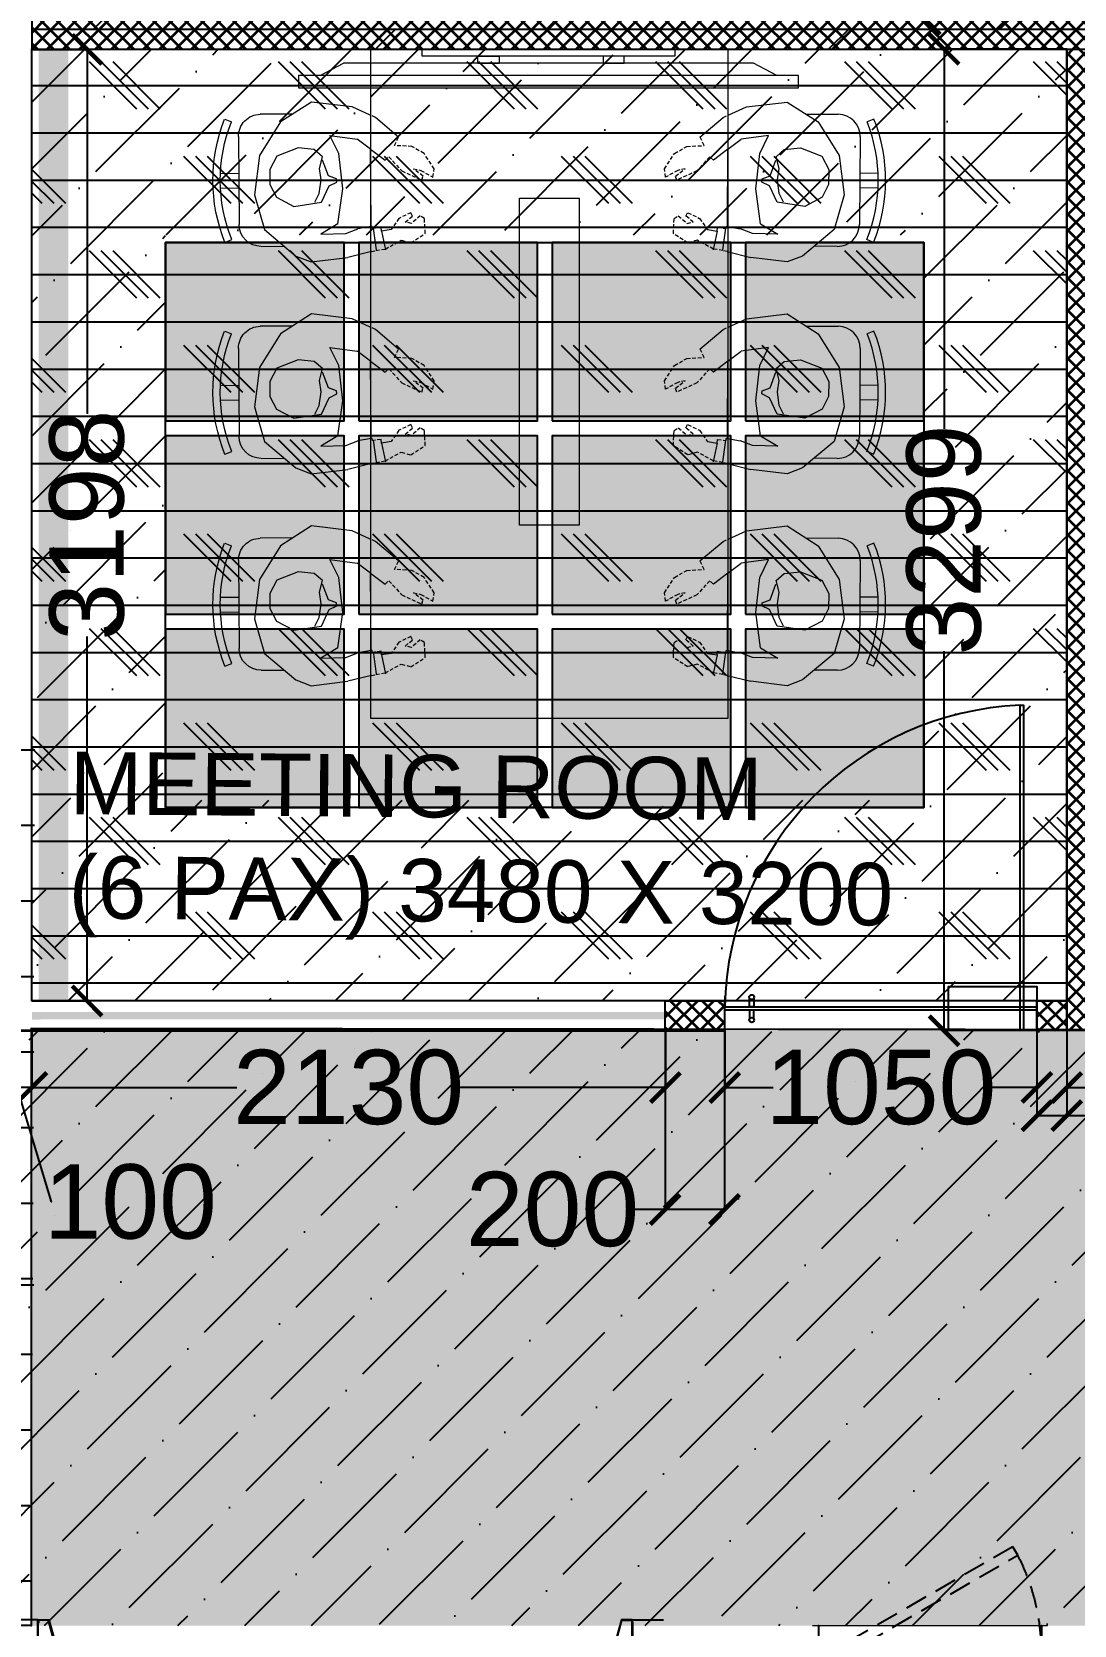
# Model space of a CAD drawing. Header units: millimetres. Extents: x 263321 to 4958806, y 33647 to 987811.
# Drawn here: x 2388132 to 2391637, y 487285 to 492641 of the extents above; entities that cross this region are included whole.
import ezdxf

# ---------------------------------------------------------------- set-up
doc = ezdxf.new("R2010")
doc.units = ezdxf.units.MM
doc.header["$PDMODE"] = 3
doc.linetypes.add('( Hidden )', pattern=[0.375, 0.25, -0.125])
doc.linetypes.add('HIDDEN', pattern=[0.375, 0.25, -0.125])
for name, color, linetype, lineweight in [('A-DOOR-FULL', 40, 'Continuous', 18), ('A-FURN-HUMAN', 252, 'Continuous', 9), ('A-FURN-MODULAR-CHAIR', 5, 'Continuous', 5), ('A-FURN-MODULAR-TABLETOP', 250, 'Continuous', 13), ('A-FURN-TABLE-GROMMET', 7, 'Continuous', 9), ('A-GLASS PARTITION', 5, 'Continuous', 18), ('A-GYPSUM PARTITION', 250, 'Continuous', 35), ('A-PLAN-THIN', 251, 'Continuous', 15), ('Base 7th & 9th', 250, 'Continuous', 35), ('FURNITURE', 30, 'Continuous', 5), ('TOA- AV', 7, 'Continuous', 9)]:
    doc.layers.add(name, color=color, linetype=linetype, lineweight=lineweight)
for name, color, linetype in [('A-PLAN-DOOR', 7, 'Continuous'), ('CEILING TOA', 7, 'Continuous'), ('CH - MAN', 8, 'Continuous'), ('DOOR', 5, 'Continuous'), ('FIN WALL GRAPHIC', 10, 'Continuous'), ('FLOORING TOA', 7, 'Continuous'), ('PARTITION DIM.', 250, 'Continuous'), ('PARTITION GYPSUM', 250, 'Continuous'), ('PDF_DIMS', 7, 'Continuous'), ('TEXT', 250, 'Continuous')]:
    doc.layers.add(name, color=color, linetype=linetype)
doc.styles.add('ARIAL', font='arial.ttf')
doc.styles.get("Standard").update_dxf_attribs({"font": 'arial.ttf'})
doc.styles.add('TEXT @ 150', font='arial.ttf', dxfattribs={"height": 225})
doc.dimstyles.new('DIM @ 150', dxfattribs={"dimtxt": 225, "dimasz": 100, "dimexe": 1, "dimexo": 0, "dimgap": 0.5, "dimtad": 0, "dimdec": 0, "dimzin": 0, "dimdsep": 46, "dimtxsty": 'TEXT @ 150', "dimblk": 'ARCHTICK', "dimcen": -2, "dimclrd": 8, "dimclre": 8, "dimclrt": 7, "dimadec": 0, "dimazin": 0, "dimtfac": 1, "dimtdec": 0, "dimtofl": 0, "dimtmove": 0, "dimatfit": 3, "dimldrblk": 'OPEN90', "dimfxl": 1, "dimtolj": 1, "dimtzin": 0, "dimlwd": -1, "dimlwe": -1, "dimarcsym": 0})
pattern_1 = [(45, (13069.08, -8478.743), (-26.94076836, 26.94076836), []), (135, (13069.08, -8478.743), (-26.94076836, -26.94076836), [])]
pattern_2 = [(45, (13069.08, -8478.74), (84.189901, 308.696304), [396.875, -79.375, 0, -79.375])]

# ---------------------------------------------------------------- blocks, each defined once
blk = doc.blocks.new('A$C3F28102C')
at = {"layer": 'A-PLAN-DOOR'}
h = blk.add_hatch(dxfattribs=at)
h.set_pattern_fill('ANSI31', color=256, style=0)
h.set_pattern_definition([(315, (-1529.3283, 1000.1135), (-0.44194174, -0.44194174), [])])
h.paths.add_polyline_path([(1.3, -14.9), (0, -14.9), (0, 0), (1.3, 0)])
h.paths.add_polyline_path([(1.3, 0.2), (1.3, 0), (0, 0), (0, 1.1, 0.115729)])
h.paths.add_polyline_path([(4.9, -14.9), (3.6, -14.9), (3.6, 0), (4.9, 0)])
h.paths.add_polyline_path([(4.9, 0), (3.6, 0), (3.6, 0.2, 0.115729), (4.9, 1.1)])
at = {"layer": 'A-PLAN-DOOR', "color": 2}
for points in [[(1.3, 0.2), (1.3, -14.9), (0, -14.9), (0, 1.1)], [(3.6, 0.2), (3.6, -14.9), (4.9, -14.9), (4.9, 1.1)]]:
    blk.add_lwpolyline(points, dxfattribs=at)
for radius in [3.42, 2.42]:
    blk.add_circle((2.5, 3.4), radius, dxfattribs=at)
blk = doc.blocks.new('Door 1800')
at = {"layer": 'A-PLAN-DOOR'}
for p, q in [((-879.1, 77.1), (-879.1, 81.7)), ((879.1, 77.1), (879.1, 81.7)), ((844, 0), (-844, 0)), ((-844, 0), (-844, -54.4)), ((0, -54.4), (0, 0)), ((844, 0), (844, -54.4)), ((844, -5.9), (-844, -5.9)), ((844, -48.5), (-844, -48.5)), ((844, -54.4), (-844, -54.4))]:
    blk.add_line(p, q, dxfattribs=at)
for points in [[(-880, -136.5), (-880, -136.5), (-880, 81.7), (-971.8, 81.7)], [(880, -135.6), (880, 81.7), (971.8, 81.7)]]:
    blk.add_lwpolyline(points, dxfattribs=at)
for points in [[(-880, -47.2), (-879.1, -47.2), (-879.1, 74.4), (-880, 74.4)], [(-877.7, -53.1), (-848.7, -53.1), (-848.7, 3.2), (-835.1, 3.2), (-835.1, 31.6), (-848.4, 80.3), (-877.7, 80.3), (-877.7, 72.6), (-879.1, 72.6), (-879.1, 74.4), (-879.1, 81.7), (-847.3, 81.7), (-833.7, 31.8), (-833.7, 1.8), (-847.3, 1.8), (-847.3, -54.4), (-879.1, -54.4), (-879.1, -45.4), (-877.7, -45.4)], [(877.7, -53.1), (848.7, -53.1), (848.7, 3.2), (835.1, 3.2), (835.1, 31.6), (848.4, 80.3), (877.7, 80.3), (877.7, 72.6), (879.1, 72.6), (879.1, 74.4), (879.1, 81.7), (847.3, 81.7), (833.7, 31.8), (833.7, 1.8), (847.3, 1.8), (847.3, -54.4), (879.1, -54.4), (879.1, -45.4), (877.7, -45.4)], [(880, -47.2), (879.1, -47.2), (879.1, 74.4), (880, 74.4)]]:
    blk.add_lwpolyline(points, close=True, dxfattribs=at)
at = {"layer": 'A-PLAN-DOOR', "linetype": 'HIDDEN', "ltscale": 300}
for points in [[(-845.2, -60.8), (-815.3, -60.8), (-815.3, -876.1), (-845.2, -876.1)], [(845.2, -60.8), (815.3, -60.8), (815.3, -876.1), (845.2, -876.1)]]:
    blk.add_lwpolyline(points, close=True, dxfattribs=at)
for centre, start, end in [((-815.3, -60.8), 270, 0.4464), ((815.3, -60.8), 179.5536, 270)]:
    blk.add_arc(centre, 815.3, start, end, dxfattribs=at)
at = {"layer": 'A-PLAN-DOOR', "extrusion": (0, 0, -1), "xscale": -0.9074410163312852, "yscale": 0.9074410163312852, "zscale": -0.9074410163312852, "rotation": 180}
blk.add_blockref('A$C3F28102C', (-847.3, -54.4), dxfattribs=at)
blk = doc.blocks.new('shaft door 750')
at = {"layer": 'A-PLAN-DOOR'}
for p, q in [((335.5, 59.8), (-335.5, 59.8)), ((-335.5, 0), (-335.5, 59.8)), ((335.5, 0), (335.5, 59.8)), ((335.5, 53.4), (-335.5, 53.4)), ((335.5, 6.5), (-335.5, 6.5)), ((335.5, 0), (-335.5, 0)), ((-374, -69.8), (-374, -64.8)), ((-374, -64.8), (-374, -69.8))]:
    blk.add_line(p, q, dxfattribs=at)
at = {"layer": 'A-PLAN-DOOR', "linetype": 'HIDDEN', "ltscale": 300}
blk.add_lwpolyline([(336.8, 59.8), (320.3, 31.3), (-295.2, 386.7), (-278.8, 415.2)], close=True, dxfattribs=at)
at = {"layer": 'A-PLAN-DOOR'}
for points in [[(-375, 150), (-375, 150), (-375, -70), (-430, -70)], [(375, 150.2), (375, 150.2), (375, -70), (430, -70)]]:
    blk.add_lwpolyline(points, dxfattribs=at)
for points in [[(-372.5, 58.3), (-340.6, 58.3), (-340.6, -3.5), (-325.6, -3.5), (-325.6, -34.7), (-340.2, -68.3), (-372.5, -68.3), (-372.5, -59.8), (-374, -59.8), (-374, -61.8), (-374, -69.8), (-339.1, -69.8), (-324.1, -34.9), (-324.1, -2), (-339.1, -2), (-339.1, 59.8), (-374, 59.8), (-374, 49.9), (-372.5, 49.9)], [(372.5, 58.3), (340.6, 58.3), (340.6, -3.5), (325.6, -3.5), (325.6, -34.7), (340.2, -68.3), (372.5, -68.3), (372.5, -59.8), (374, -59.8), (374, -61.8), (374, -69.8), (339.1, -69.8), (324.1, -34.9), (324.1, -2), (339.1, -2), (339.1, 59.8), (374, 59.8), (374, 49.9), (372.5, 49.9)], [(-375, 51.9), (-374, 51.9), (-374, -61.8), (-375, -61.8)], [(375, 51.9), (374, 51.9), (374, -61.8), (375, -61.8)]]:
    blk.add_lwpolyline(points, close=True, dxfattribs=at)
at = {"layer": 'A-PLAN-DOOR', "linetype": 'HIDDEN', "ltscale": 300}
blk.add_arc((337.6, 59.8), 711.6, 152.6807, 180, dxfattribs=at)
at = {"layer": 'A-PLAN-THIN'}
for p, q in [((395, 150), (-395, 150)), ((375, -70), (-375, -70))]:
    blk.add_line(p, q, dxfattribs=at)
at = {"layer": 'A-PLAN-DOOR', "xscale": -0.9973404255317604, "yscale": 0.9973404255317604, "zscale": 0.9973404255317604}
blk.add_blockref('A$C3F28102C', (339.1, 59.8), dxfattribs=at)
blk = doc.blocks.new('Fire Tower-2700mm')
at = {"layer": 'A-PLAN-DOOR', "extrusion": (-1.654e-28, -4.04354e-14, -1), "xscale": -1, "zscale": -1}
blk.add_blockref('shaft door 750', (-676.2, 7032), dxfattribs=at)
at = {"layer": 'A-PLAN-DOOR', "xscale": 1.136363636363636, "yscale": 1.136363636363636, "zscale": 1.136363636363636}
blk.add_blockref('Door 1800', (2676.2, 7109.2), dxfattribs=at)
blk = doc.blocks.new('G$C45963954')
at = {"layer": 'PDF_DIMS', "color": 4, "true_color": 0x00ffff}
blk.add_lwpolyline([(1036.1, 47.4), (1036.1, 1262.2)], dxfattribs=at)
blk = doc.blocks.new('Human Figure')
at = {"layer": 'A-FURN-HUMAN', "lineweight": 5}
for p, q in [((4616.22, 5779.49), (4621.49, 5780.21, 0)), ((4616.22, 5779.49), (4621.49, 5780.21, 0)), ((4621.49, 5780.21, 0), (4626.18, 5778.89, 0)), ((4621.49, 5780.21, 0), (4626.18, 5778.89, 0)), ((4611.71, 5776.63, 0), (4616.22, 5779.49)), ((4611.71, 5776.63, 0), (4616.22, 5779.49)), ((4626.18, 5778.89, 0), (4629.77, 5774.69, 0)), ((4626.18, 5778.89, 0), (4629.77, 5774.69, 0)), ((4609.08, 5772.43, 0), (4611.71, 5776.63, 0)), ((4609.08, 5772.43, 0), (4611.71, 5776.63, 0)), ((4629.77, 5774.69, 0), (4630.56, 5772.63, 0)), ((4629.77, 5774.69, 0), (4630.56, 5772.63, 0)), ((4609.78, 5766.99, 0), (4609.08, 5772.43, 0)), ((4609.78, 5766.99, 0), (4609.08, 5772.43, 0)), ((4630.56, 5772.63, 0), (4630.01, 5767.72, 0)), ((4630.56, 5772.63, 0), (4630.01, 5767.72, 0)), ((4616.02, 5768.83), (4613.59, 5769.99, 0)), ((4613.59, 5769.99, 0), (4614.12, 5766.32, 0)), ((4616.02, 5768.83), (4613.59, 5769.99, 0)), ((4613.59, 5769.99, 0), (4614.12, 5766.32, 0)), ((4626.86, 5771.32, 0), (4626.81, 5767.94)), ((4626.86, 5771.32, 0), (4626.81, 5767.94)), ((4620.77, 5768.32, 0), (4616.02, 5768.83)), ((4620.77, 5768.32, 0), (4616.02, 5768.83)), ((4625.5, 5769.01, 0), (4620.77, 5768.32, 0)), ((4625.5, 5769.01, 0), (4620.77, 5768.32, 0)), ((4626.81, 5767.94), (4626.19, 5766.32, 0)), ((4626.81, 5767.94), (4626.19, 5766.32, 0)), ((4629.26, 5764.54), (4630.01, 5767.72, 0)), ((4629.26, 5764.54), (4630.01, 5767.72, 0)), ((4610.91, 5764.54), (4609.78, 5766.99, 0)), ((4610.91, 5764.54), (4609.78, 5766.99, 0)), ((4615.48, 5764.54), (4614.12, 5766.32, 0)), ((4615.48, 5764.54), (4614.12, 5766.32, 0)), ((4625.89, 5764.54), (4626.19, 5766.32, 0)), ((4625.89, 5764.54), (4626.19, 5766.32, 0)), ((4613.88, 5760.76, 0), (4611.23, 5763.85, 0)), ((4613.88, 5760.76, 0), (4611.23, 5763.85, 0)), ((4615.48, 5764.54), (4616.97, 5762.59)), ((4615.48, 5764.54), (4616.97, 5762.59)), ((4626.5, 5763.17, 0), (4626.01, 5763.22, 0)), ((4626.5, 5763.17, 0), (4626.01, 5763.22, 0)), ((4626.32, 5761.85, 0), (4626.5, 5763.17, 0)), ((4626.32, 5761.85, 0), (4626.5, 5763.17, 0))]:
    blk.add_line(p, q, dxfattribs=at)
at = {"layer": 'A-FURN-HUMAN', "linetype": '( Hidden )', "lineweight": 5, "ltscale": 2}
for p, q in [((4611.23, 5763.85, 0), (4610.91, 5764.54, 0)), ((4611.23, 5763.85, 0), (4610.91, 5764.54, 0)), ((4626.01, 5763.22, 0), (4626.14, 5764.36, 0)), ((4626.01, 5763.22, 0), (4626.14, 5764.36, 0)), ((4629.12, 5763.93, 0), (4628.92, 5762.69, 0)), ((4629.12, 5763.93, 0), (4628.92, 5762.69, 0)), ((4629.26, 5764.54, 0), (4629.12, 5763.93, 0)), ((4629.26, 5764.54, 0), (4629.12, 5763.93, 0)), ((4615.02, 5761.34, 0), (4613.88, 5760.76, 0)), ((4615.02, 5761.34, 0), (4613.88, 5760.76, 0)), ((4615.16, 5758.98, 0), (4615.02, 5761.34, 0)), ((4615.16, 5758.98, 0), (4615.02, 5761.34, 0)), ((4616.97, 5762.59), (4616.53, 5762.09)), ((4616.97, 5762.59), (4616.53, 5762.09)), ((4616.53, 5762.09), (4618.44, 5760.37, 0)), ((4616.53, 5762.09), (4618.44, 5760.37, 0)), ((4624.06, 5759.18, 0), (4624.81, 5760.79, 0)), ((4624.06, 5759.18, 0), (4624.81, 5760.79, 0)), ((4624.81, 5760.79, 0), (4626.32, 5761.85, 0)), ((4624.81, 5760.79, 0), (4626.32, 5761.85, 0)), ((4628.92, 5762.69, 0), (4627.75, 5760.5, 0)), ((4628.92, 5762.69, 0), (4627.75, 5760.5, 0)), ((4616.12, 5757.36), (4615.16, 5758.98, 0)), ((4616.12, 5757.36), (4615.16, 5758.98, 0)), ((4619.17, 5757.51, 0), (4618.16, 5758.8, 0)), ((4618.16, 5758.8, 0), (4618.39, 5757.81, 0)), ((4619.17, 5757.51, 0), (4618.16, 5758.8, 0)), ((4618.16, 5758.8, 0), (4618.39, 5757.81, 0)), ((4618.44, 5760.37, 0), (4619.69, 5757.7, 0)), ((4618.44, 5760.37, 0), (4619.69, 5757.7, 0)), ((4624.51, 5758.96, 0), (4624.06, 5759.18, 0)), ((4624.51, 5758.96, 0), (4624.06, 5759.18, 0)), ((4624.5, 5757.93, 0), (4625.51, 5759.11, 0)), ((4624.5, 5757.93, 0), (4625.51, 5759.11, 0)), ((4625.32, 5759.95, 0), (4624.51, 5758.96, 0)), ((4625.32, 5759.95, 0), (4624.51, 5758.96, 0)), ((4625.51, 5759.11, 0), (4625.32, 5759.95, 0)), ((4625.51, 5759.11, 0), (4625.32, 5759.95, 0)), ((4628.12, 5759.23, 0), (4626.89, 5757.28, 0)), ((4628.12, 5759.23, 0), (4626.89, 5757.28, 0)), ((4627.75, 5760.5, 0), (4628.12, 5759.23, 0)), ((4627.75, 5760.5, 0), (4628.12, 5759.23, 0)), ((4618.19, 5756, 0), (4616.12, 5757.36)), ((4618.19, 5756, 0), (4616.12, 5757.36)), ((4618.39, 5757.81, 0), (4619.31, 5756.18, 0)), ((4618.39, 5757.81, 0), (4619.31, 5756.18, 0)), ((4619.69, 5757.7, 0), (4619.17, 5757.51, 0)), ((4619.69, 5757.7, 0), (4619.17, 5757.51, 0)), ((4624.87, 5757.37, 0), (4624.5, 5757.93, 0)), ((4624.87, 5757.37, 0), (4624.5, 5757.93, 0)), ((4626.89, 5757.28, 0), (4624.87, 5757.37, 0)), ((4626.89, 5757.28, 0), (4624.87, 5757.37, 0)), ((4619.31, 5756.18, 0), (4618.19, 5756, 0)), ((4619.31, 5756.18, 0), (4618.19, 5756, 0))]:
    blk.add_line(p, q, dxfattribs=at)
at = {"layer": 'A-FURN-HUMAN', "linetype": '( Hidden )', "lineweight": 5, "ltscale": 3}
for p, q in [((4625.9, 5764.39, 0), (4625.89, 5764.57, 0)), ((4625.9, 5764.39, 0), (4625.89, 5764.57, 0)), ((4626.14, 5764.36, 0), (4625.9, 5764.39, 0)), ((4626.14, 5764.36, 0), (4625.9, 5764.39, 0))]:
    blk.add_line(p, q, dxfattribs=at)
at = {"layer": 'A-FURN-HUMAN', "lineweight": 5, "elevation": 0}
for points in [[(4622.54, 5772.08), (4621.4, 5771.49), (4619.55, 5771.23), (4618.01, 5771.43), (4616.44, 5771.03), (4615.47, 5772.11), (4615.23, 5774.3), (4616.32, 5777.18), (4618.11, 5778.11), (4620.14, 5778.11), (4621.85, 5777.26), (4623.09, 5774.92), (4622.55, 5771.19), (4620.35, 5770.17), (4619.86, 5769.12), (4619.43, 5769.17), (4619.04, 5770.23), (4616.9, 5771)], [(4622.54, 5772.08), (4621.4, 5771.49), (4619.55, 5771.23), (4618.01, 5771.43), (4616.44, 5771.03), (4615.47, 5772.11), (4615.23, 5774.3), (4616.32, 5777.18), (4618.11, 5778.11), (4620.14, 5778.11), (4621.85, 5777.26), (4623.09, 5774.92), (4622.55, 5771.19), (4620.35, 5770.17), (4619.86, 5769.12), (4619.43, 5769.17), (4619.04, 5770.23), (4616.9, 5771)], [(4625.5, 5769.01), (4626.86, 5771.32)], [(4625.5, 5769.01), (4626.86, 5771.32)], [(4626.09, 5764.27), (4629.04, 5763.91)], [(4626.09, 5764.27), (4629.04, 5763.91)], [(4626.5, 5763.17), (4629.02, 5762.63)], [(4626.5, 5763.17), (4629.02, 5762.63)]]:
    blk.add_lwpolyline(points, dxfattribs=at)
at = {"layer": 'A-FURN-MODULAR-CHAIR', "color": 18, "lineweight": 15, "true_color": 0x000000}
for p, q in [((4613.64, 5782.3, 0), (4625.48, 5782.3, 0)), ((4610.68, 5774.98, 0), (4610.68, 5779.34, 0)), ((4628.44, 5779.34, 0), (4628.44, 5776.24, 0))]:
    blk.add_line(p, q, dxfattribs=at)
at = {"layer": 'A-FURN-MODULAR-CHAIR', "lineweight": 15}
for p, q in [((4613.64, 5782.3, 0), (4625.48, 5782.3, 0)), ((4610.68, 5774.98, 0), (4610.68, 5779.34, 0)), ((4628.44, 5779.34, 0), (4628.44, 5776.24, 0))]:
    blk.add_line(p, q, dxfattribs=at)
at = {"layer": 'A-FURN-MODULAR-CHAIR', "color": 18, "lineweight": 15, "true_color": 0x000000, "elevation": 0}
for points in [[(4618.58, 5784.79), (4618.58, 5782.3)], [(4620.56, 5784.79), (4620.56, 5782.3)], [(4611.29, 5784.13), (4611.67, 5783.22)], [(4627.86, 5784.22), (4627.49, 5783.3)]]:
    blk.add_lwpolyline(points, dxfattribs=at)
at = {"layer": 'A-FURN-MODULAR-CHAIR', "lineweight": 15, "elevation": 0}
for points in [[(4618.58, 5784.79), (4618.58, 5782.3)], [(4620.56, 5784.79), (4620.56, 5782.3)], [(4611.29, 5784.13), (4611.67, 5783.22)], [(4627.86, 5784.22), (4627.49, 5783.3)]]:
    blk.add_lwpolyline(points, dxfattribs=at)
at = {"layer": 'A-FURN-MODULAR-CHAIR', "color": 18, "lineweight": 15, "true_color": 0x000000, "elevation": 0}
blk.add_lwpolyline([(4625.89, 5764.57, -0.034638), (4625.48, 5764.54), (4615.48, 5764.54)], format="xyb", dxfattribs=at)
at = {"layer": 'A-FURN-MODULAR-CHAIR', "lineweight": 15, "elevation": 0}
blk.add_lwpolyline([(4625.89, 5764.57, -0.034638), (4625.48, 5764.54), (4615.48, 5764.54)], format="xyb", dxfattribs=at)
at = {"layer": 'A-FURN-MODULAR-CHAIR', "color": 18, "lineweight": 15, "true_color": 0x000000}
for centre, radius, start, end in [((4619.68, 5763.49, 0), 22.29, 68.458, 112.0994), ((4619.68, 5763.49, 0), 21.3, 68.4839, 112.0994), ((4613.64, 5779.34, 0), 2.96, 90.0001, 180.0001), ((4625.48, 5779.34, 0), 2.96, 0.0001, 90.0001)]:
    blk.add_arc(centre, radius, start, end, dxfattribs=at)
at = {"layer": 'A-FURN-MODULAR-CHAIR', "lineweight": 15}
for centre, radius, start, end in [((4619.68, 5763.49, 0), 22.29, 68.458, 112.0994), ((4619.68, 5763.49, 0), 21.3, 68.4839, 112.0994), ((4613.64, 5779.34, 0), 2.96, 90.0001, 180.0001), ((4625.48, 5779.34, 0), 2.96, 0.0001, 90.0001)]:
    blk.add_arc(centre, radius, start, end, dxfattribs=at)
blk = doc.blocks.new('_ArchTick')
at = {"color": 0, "linetype": 'ByBlock', "const_width": 0.15}
blk.add_lwpolyline([(-0.5, -0.5), (0.5, 0.5)], dxfattribs=at)
blk = doc.blocks.new('*D602')
at = {"layer": 'Defpoints', "color": 0, "transparency": 16777216}
for p in [(2388131.6, 492581.4), (2388317.3, 492581.4), (2388131.6, 489383.1)]:
    blk.add_point(p, dxfattribs=at)
at = {"layer": 'PARTITION DIM.', "color": 8, "transparency": 16777216}
for p, q in [((2388131.6, 492581.4), (2388318.3, 492581.4)), ((2388317.3, 492581.4), (2388317.3, 491356.2)), ((2388317.3, 489383.1), (2388317.3, 490608.2)), ((2388131.6, 489383.1), (2388318.3, 489383.1))]:
    blk.add_line(p, q, dxfattribs=at)
at = {"layer": 'PARTITION DIM.', "color": 8, "transparency": 16777216, "xscale": 100, "yscale": 100, "zscale": 100}
for p, rotation in [((2388317.3, 492581.4), 90), ((2388317.3, 489383.1), 270)]:
    blk.add_blockref('_ArchTick', p, dxfattribs=dict(at, rotation=rotation))
at = {"layer": 'PARTITION DIM.', "color": 7, "transparency": 16777216, "insert": (2388317.3, 490982.2), "char_height": 250, "attachment_point": 5, "rotation": 90}
blk.add_mtext('\\A1;3198', dxfattribs=at)
blk = doc.blocks.new('_Open90')
at = {"color": 0, "linetype": 'ByBlock'}
for p, q in [((0, 0), (-1, 0)), ((-0.5, 0.5), (0, 0)), ((0, 0), (-0.5, -0.5))]:
    blk.add_line(p, q, dxfattribs=at)
blk = doc.blocks.new('*D604')
at = {"layer": 'Defpoints', "color": 0, "transparency": 16777216}
for p in [(2391611.6, 489283.9), (2394411.6, 489283.1), (2391611.6, 489092)]:
    blk.add_point(p, dxfattribs=at)
at = {"layer": 'PARTITION DIM.', "color": 8, "transparency": 16777216}
for p, q in [((2391611.6, 489283.9), (2391611.6, 489091)), ((2394411.6, 489283.1), (2394411.6, 489091)), ((2391611.6, 489092), (2392636.1, 489092)), ((2394411.6, 489092), (2393387.1, 489092))]:
    blk.add_line(p, q, dxfattribs=at)
at = {"layer": 'PARTITION DIM.', "color": 8, "transparency": 16777216, "xscale": 100, "yscale": 100, "zscale": 100, "rotation": 180}
blk.add_blockref('_ArchTick', (2391611.6, 489092), dxfattribs=at)
at = {"layer": 'PARTITION DIM.', "color": 8, "transparency": 16777216, "xscale": 100, "yscale": 100, "zscale": 100}
blk.add_blockref('_ArchTick', (2394411.6, 489092), dxfattribs=at)
at = {"layer": 'PARTITION DIM.', "color": 7, "transparency": 16777216, "insert": (2393011.6, 489092), "char_height": 250, "attachment_point": 5}
blk.add_mtext('\\A1;2800', dxfattribs=at)
blk = doc.blocks.new('*D605')
at = {"layer": 'Defpoints', "color": 0, "transparency": 16777216}
for p in [(2390461.6, 489283.1), (2391511.6, 489285.8), (2390461.6, 489092)]:
    blk.add_point(p, dxfattribs=at)
at = {"layer": 'PARTITION DIM.', "color": 8, "transparency": 16777216}
for p, q in [((2390461.6, 489283.1), (2390461.6, 489091)), ((2391511.6, 489285.8), (2391511.6, 489091)), ((2390461.6, 489092), (2390625, 489092)), ((2391511.6, 489092), (2391348.2, 489092))]:
    blk.add_line(p, q, dxfattribs=at)
at = {"layer": 'PARTITION DIM.', "color": 8, "transparency": 16777216, "xscale": 100, "yscale": 100, "zscale": 100, "rotation": 180}
blk.add_blockref('_ArchTick', (2390461.6, 489092), dxfattribs=at)
at = {"layer": 'PARTITION DIM.', "color": 8, "transparency": 16777216, "xscale": 100, "yscale": 100, "zscale": 100}
blk.add_blockref('_ArchTick', (2391511.6, 489092), dxfattribs=at)
at = {"layer": 'PARTITION DIM.', "color": 7, "transparency": 16777216, "insert": (2390986.6, 489092), "char_height": 250, "attachment_point": 5}
blk.add_mtext('\\A1;1050', dxfattribs=at)
blk = doc.blocks.new('*D606')
at = {"layer": 'Defpoints', "color": 0, "transparency": 16777216}
for p in [(2388131.6, 489289.1), (2390262, 489283.1, 0), (2388131.6, 489092)]:
    blk.add_point(p, dxfattribs=at)
at = {"layer": 'PARTITION DIM.', "color": 8, "transparency": 16777216}
for p, q in [((2388131.6, 489289.1), (2388131.6, 489091)), ((2390262, 489283.1), (2390262, 489091)), ((2388131.6, 489092), (2388821.3, 489092)), ((2390262, 489092), (2389572.3, 489092))]:
    blk.add_line(p, q, dxfattribs=at)
at = {"layer": 'PARTITION DIM.', "color": 8, "transparency": 16777216, "xscale": 100, "yscale": 100, "zscale": 100, "rotation": 180}
blk.add_blockref('_ArchTick', (2388131.6, 489092), dxfattribs=at)
at = {"layer": 'PARTITION DIM.', "color": 8, "transparency": 16777216, "xscale": 100, "yscale": 100, "zscale": 100}
blk.add_blockref('_ArchTick', (2390262, 489092), dxfattribs=at)
at = {"layer": 'PARTITION DIM.', "color": 7, "transparency": 16777216, "insert": (2389196.8, 489092), "char_height": 250, "attachment_point": 5}
blk.add_mtext('\\A1;2130', dxfattribs=at)
blk = doc.blocks.new('*D607')
at = {"layer": 'Defpoints', "color": 0, "transparency": 16777216}
for p in [(2388031.6, 489283.1), (2388131.6, 489289.1), (2388031.6, 489092)]:
    blk.add_point(p, dxfattribs=at)
at = {"layer": 'PARTITION DIM.', "color": 8, "transparency": 16777216}
for p, q in [((2388031.6, 489283.1), (2388031.6, 489091)), ((2388131.6, 489289.1), (2388131.6, 489091)), ((2388131.6, 489092), (2388031.6, 489092)), ((2388081.6, 489092), (2388197, 488707.3)), ((2388197, 488707.3), (2388198, 488707.3))]:
    blk.add_line(p, q, dxfattribs=at)
at = {"layer": 'PARTITION DIM.', "color": 8, "transparency": 16777216, "xscale": 100, "yscale": 100, "zscale": 100, "rotation": 180}
blk.add_blockref('_ArchTick', (2388031.6, 489092), dxfattribs=at)
at = {"layer": 'PARTITION DIM.', "color": 8, "transparency": 16777216, "xscale": 100, "yscale": 100, "zscale": 100}
blk.add_blockref('_ArchTick', (2388131.6, 489092), dxfattribs=at)
at = {"layer": 'PARTITION DIM.', "color": 7, "transparency": 16777216, "insert": (2388462.5, 488707.3), "char_height": 250, "attachment_point": 5}
blk.add_mtext('\\A1;100', dxfattribs=at)
blk = doc.blocks.new('door-3f-01')
at = {"layer": 'A-GLASS PARTITION', "color": 5}
blk.add_line((-36, 0), (-36, 4), dxfattribs=at)
at = {"layer": 'DOOR', "elevation": 0}
blk.add_lwpolyline([(-1.95, 37.5), (-1.55, 37.5), (-1.55, 0), (-1.95, 0)], close=True, dxfattribs=at)
at = {"layer": 'DOOR'}
for points in [[(-32.64, 3.74), (-32.64, 2.74), (-33.14, 2.74), (-33.14, 3.74)], [(-32.64, 1.34), (-32.64, 2.34), (-33.14, 2.34), (-33.14, 1.34)]]:
    blk.add_lwpolyline(points, dxfattribs=at)
at = {"layer": 'DOOR', "color": 252, "true_color": 0x939598}
blk.add_lwpolyline([(0, 0), (-10.2, 0), (-10.2, 5.08), (0, 5.08), (0, 0)], dxfattribs=at)
at = {"layer": 'DOOR'}
blk.add_lwpolyline([(-36, 2.34), (-36, 2.74), (0, 2.74), (0, 2.34)], close=True, dxfattribs=at)
for centre in [(-32.89, 3.86), (-32.89, 1.22)]:
    blk.add_circle(centre, 0.278, dxfattribs=at)
at = {"layer": 'DOOR', "color": 252, "true_color": 0x939598}
blk.add_arc((-0.52, 2.04, 0), 35.48, 92.2973, 178.8766, dxfattribs=at)
blk = doc.blocks.new('*D683')
at = {"layer": 'Defpoints', "color": 0, "transparency": 16777216}
for p in [(2391135.5, 495831.8), (2391545.4, 495831.8), (2391545.4, 492682)]:
    blk.add_point(p, dxfattribs=at)
at = {"layer": 'PARTITION DIM.', "color": 8, "transparency": 16777216}
for p, q in [((2391545.4, 495831.8), (2391134.5, 495831.8)), ((2391135.5, 495831.8), (2391135.5, 494630.2)), ((2391135.5, 492682), (2391135.5, 493883.6)), ((2391545.4, 492682), (2391134.5, 492682))]:
    blk.add_line(p, q, dxfattribs=at)
at = {"layer": 'PARTITION DIM.', "color": 8, "transparency": 16777216, "xscale": 100, "yscale": 100, "zscale": 100}
for p, rotation in [((2391135.5, 495831.8), 90), ((2391135.5, 492682), 270)]:
    blk.add_blockref('_ArchTick', p, dxfattribs=dict(at, rotation=rotation))
at = {"layer": 'PARTITION DIM.', "color": 7, "transparency": 16777216, "insert": (2391135.5, 494256.9), "char_height": 250, "attachment_point": 5, "rotation": 90}
blk.add_mtext('\\A1;3150', dxfattribs=at)
blk = doc.blocks.new('*D684')
at = {"layer": 'Defpoints', "color": 0, "transparency": 16777216}
for p in [(2391199.4, 492582), (2391611.6, 492582), (2391611.6, 489283.1)]:
    blk.add_point(p, dxfattribs=at)
at = {"layer": 'PARTITION DIM.', "color": 8, "transparency": 16777216}
for p, q in [((2391611.6, 492582), (2391198.4, 492582)), ((2391199.4, 492582), (2391199.4, 491306.5)), ((2391199.4, 489283.1), (2391199.4, 490558.5)), ((2391611.6, 489283.1), (2391198.4, 489283.1))]:
    blk.add_line(p, q, dxfattribs=at)
at = {"layer": 'PARTITION DIM.', "color": 8, "transparency": 16777216, "xscale": 100, "yscale": 100, "zscale": 100}
for p, rotation in [((2391199.4, 492582), 90), ((2391199.4, 489283.1), 270)]:
    blk.add_blockref('_ArchTick', p, dxfattribs=dict(at, rotation=rotation))
at = {"layer": 'PARTITION DIM.', "color": 7, "transparency": 16777216, "insert": (2391199.4, 490932.5), "char_height": 250, "attachment_point": 5, "rotation": 90}
blk.add_mtext('\\A1;3299', dxfattribs=at)
blk = doc.blocks.new('*D717')
at = {"layer": 'Defpoints', "color": 0, "transparency": 16777216}
for p in [(2390261, 489283.1, 0), (2390461, 489283.1, 0), (2390261, 488681.9)]:
    blk.add_point(p, dxfattribs=at)
at = {"layer": 'PARTITION DIM.', "color": 8, "transparency": 16777216}
for p, q in [((2390261, 489283.1), (2390261, 488680.9)), ((2390461, 489283.1), (2390461, 488680.9)), ((2390261, 488681.9), (2390161, 488681.9)), ((2390461, 488681.9), (2390261, 488681.9))]:
    blk.add_line(p, q, dxfattribs=at)
at = {"layer": 'PARTITION DIM.', "color": 8, "transparency": 16777216, "xscale": 100, "yscale": 100, "zscale": 100, "rotation": 180}
blk.add_blockref('_ArchTick', (2390261, 488681.9), dxfattribs=at)
at = {"layer": 'PARTITION DIM.', "color": 8, "transparency": 16777216, "xscale": 100, "yscale": 100, "zscale": 100}
blk.add_blockref('_ArchTick', (2390461, 488681.9), dxfattribs=at)
at = {"layer": 'PARTITION DIM.', "color": 7, "transparency": 16777216, "insert": (2389882.6, 488681.9), "char_height": 250, "attachment_point": 5}
blk.add_mtext('\\A1;200', dxfattribs=at)
blk = doc.blocks.new('*D731')
at = {"layer": 'Defpoints', "color": 0, "transparency": 16777216}
for p in [(2391511.6, 489283.9), (2391611.6, 489283.9), (2391611.6, 488997.6)]:
    blk.add_point(p, dxfattribs=at)
at = {"layer": 'PARTITION DIM.', "color": 8, "transparency": 16777216}
for p, q in [((2391511.6, 489283.9), (2391511.6, 488996.6)), ((2391611.6, 489283.9), (2391611.6, 488996.6)), ((2391511.6, 488997.6), (2391611.6, 488997.6)), ((2391611.6, 488997.6), (2391711.6, 488997.6))]:
    blk.add_line(p, q, dxfattribs=at)
at = {"layer": 'PARTITION DIM.', "color": 8, "transparency": 16777216, "xscale": 100, "yscale": 100, "zscale": 100, "rotation": 180}
blk.add_blockref('_ArchTick', (2391511.6, 488997.6), dxfattribs=at)
at = {"layer": 'PARTITION DIM.', "color": 8, "transparency": 16777216, "xscale": 100, "yscale": 100, "zscale": 100}
blk.add_blockref('_ArchTick', (2391611.6, 488997.6), dxfattribs=at)
at = {"layer": 'PARTITION DIM.', "color": 7, "transparency": 16777216, "insert": (2391949.7, 488997.6), "char_height": 225, "attachment_point": 5, "style": 'TEXT @ 150'}
blk.add_mtext('\\A1;100', dxfattribs=at)
blk = doc.blocks.new('A$C60412B90')
at = {"layer": 'TOA- AV', "color": 30, "true_color": 0xf8991e}
blk.add_line((256.5, 111), (986.5, 111), dxfattribs=at)
at = {"layer": 'TOA- AV', "color": 6}
for p, q in [((-100, 55.5), (1343, 55.5)), ((-37.2, 55.5), (29.9, 91)), ((1280.2, 55.5), (1213.1, 91))]:
    blk.add_line(p, q, dxfattribs=at)
at = {"layer": 'TOA- AV', "color": 30, "true_color": 0xf8991e}
for points in [[(986.5, 111), (986.5, 131), (256.5, 131), (256.5, 111)], [(403.4, 91), (464.2, 91)], [(825.1, 91), (764.2, 91)]]:
    blk.add_lwpolyline(points, dxfattribs=at)
for points in [[(403.4, 111), (464.2, 111), (464.2, 91), (403.4, 91)], [(825.1, 111), (764.2, 111), (764.2, 91), (825.1, 91)]]:
    blk.add_lwpolyline(points, close=True, dxfattribs=at)
at = {"layer": 'TOA- AV', "color": 6}
for points in [[(1343, 55.5), (1343, 20), (-100, 20), (-100, 55.5)], [(29.9, 91), (1213.1, 91)]]:
    blk.add_lwpolyline(points, dxfattribs=at)

msp = doc.modelspace()

# ---------------------------------------------------------------- hatches: boundary and pattern name
at = {"layer": 'A-GYPSUM PARTITION', "true_color": 0x636466}
h = msp.add_hatch(dxfattribs=at)
h.set_pattern_fill('ANSI37', color=251, scale=12)
h.set_pattern_definition(pattern_1)
h.paths.add_polyline_path([(2394411.6, 492682), (2388131.6, 492682), (2388131.6, 492582), (2394411.6, 492582)])
h = msp.add_hatch(dxfattribs=at)
h.set_pattern_fill('ANSI37', color=251, scale=12)
h.set_pattern_definition(pattern_1)
h.paths.add_polyline_path([(2391711.6, 489283.1), (2391611.6, 489283.1), (2391611.6, 492582), (2391711.6, 492582)])
h = msp.add_hatch(dxfattribs=at)
h.set_pattern_fill('ANSI37', color=251, scale=12, angle=-180)
h.set_pattern_definition([(225, (4767119.785, 993695.72), (26.94076836, -26.94076836), []), (315, (4767119.785, 993695.72), (26.94076836, 26.94076836), [])])
h.paths.add_polyline_path([(2390461, 489283.1), (2390261, 489283.1), (2390261, 489383.9), (2390461, 489383.9)])
h = msp.add_hatch(dxfattribs=at)
h.set_pattern_fill('ANSI37', color=251, scale=12, angle=-180)
h.set_pattern_definition([(225, (4768369.148, 993695.72), (26.94076836, -26.94076836), []), (315, (4768369.148, 993695.72), (26.94076836, 26.94076836), [])])
h.paths.add_polyline_path([(2391611.6, 489283.1), (2391511.6, 489283.1), (2391511.6, 489383.9), (2391611.6, 489383.9)])
at = {"layer": 'CEILING TOA', "true_color": 0x939598}
h = msp.add_hatch(dxfattribs=at)
h.set_pattern_fill('ANSI36', color=252, scale=50)
h.set_pattern_definition(pattern_2)
edge = h.paths.add_edge_path(flags=16)
edge.add_arc((2382015.7, 488133.1), 250, 180, 270)
edge.add_line((2382015.7, 487883.1), (2386115.6, 487883.1))
edge.add_arc((2386115.6, 488133.1), 250, 270, 360)
edge.add_line((2386365.6, 488133.1), (2386365.6, 489532.6))
edge.add_arc((2386115.6, 489532.6), 250, 0, 90)
edge.add_line((2386115.6, 489782.6), (2382015.7, 489782.6))
edge.add_arc((2382015.7, 489532.6), 250, 90, 180)
edge.add_line((2381765.7, 489532.6), (2381765.7, 488133.1))
h.paths.add_polyline_path([(2384751.6, 492578), (2380561, 492578), (2380551.6, 489283.1), (2380445.5, 489283.1), (2380445.5, 487283.1), (2394411.6, 487283.1), (2394411.6, 489289.9), (2388031.6, 489289.5), (2388031.6, 490383.1), (2385751.6, 490383.1), (2384751.6, 490383.1)])
h = msp.add_hatch(dxfattribs=at)
h.set_pattern_fill('ANSI36', color=252, scale=50)
h.set_pattern_definition(pattern_2)
h.paths.add_polyline_path([(2388581.6, 491957.7), (2391131.6, 491957.7), (2391131.6, 490057.7), (2388581.6, 490057.7)], flags=16)
h.paths.add_polyline_path([(2388131.6, 492582), (2391611.6, 492582), (2391611.6, 489383.1), (2388131.6, 489383.1)])
h = msp.add_hatch(dxfattribs=at)
h.set_pattern_fill('DOTS', color=252, scale=20)
h.set_pattern_definition([(0, (13069.078, -11753.556), (15.875, 31.75), [0, -31.75])])
h.paths.add_polyline_path([(2390531.6, 490032.7), (2391131.6, 490032.7), (2391131.6, 490632.7), (2390531.6, 490632.7)])
h.paths.add_polyline_path([(2390531.6, 490682.7), (2391131.6, 490682.7), (2391131.6, 491282.7), (2390531.6, 491282.7)])
h.paths.add_polyline_path([(2390531.6, 491332.7), (2391131.6, 491332.7), (2391131.6, 491932.7), (2390531.6, 491932.7)])
h.paths.add_polyline_path([(2389881.6, 490032.7), (2390481.6, 490032.7), (2390481.6, 490632.7), (2389881.6, 490632.7)])
h.paths.add_polyline_path([(2389881.6, 490682.7), (2390481.6, 490682.7), (2390481.6, 491282.7), (2389881.6, 491282.7)])
h.paths.add_polyline_path([(2389881.6, 491332.7), (2390481.6, 491332.7), (2390481.6, 491932.7), (2389881.6, 491932.7)])
h.paths.add_polyline_path([(2388581.6, 490032.7), (2389181.6, 490032.7), (2389181.6, 490632.7), (2388581.6, 490632.7)])
h.paths.add_polyline_path([(2389231.6, 490032.7), (2389831.6, 490032.7), (2389831.6, 490632.7), (2389231.6, 490632.7)])
h.paths.add_polyline_path([(2388581.6, 490682.7), (2389181.6, 490682.7), (2389181.6, 491282.7), (2388581.6, 491282.7)])
h.paths.add_polyline_path([(2389231.6, 490682.7), (2389831.6, 490682.7), (2389831.6, 491282.7), (2389231.6, 491282.7)])
h.paths.add_polyline_path([(2388581.6, 491332.7), (2389181.6, 491332.7), (2389181.6, 491932.7), (2388581.6, 491932.7)])
h.paths.add_polyline_path([(2389231.6, 491332.7), (2389831.6, 491332.7), (2389831.6, 491932.7), (2389231.6, 491932.7)])
at = {"layer": 'FLOORING TOA', "true_color": 0xc7c8ca}
h = msp.add_hatch(dxfattribs=at)
h.set_pattern_fill('EARTH', color=9, scale=120)
edge = h.paths.add_edge_path()
edge.add_line((2399150.3, 470683.1), (2406751.6, 470683.1))
edge.add_line((2406751.6, 470683.1), (2406751.6, 489283.1))
edge.add_line((2406751.6, 489283.1), (2406777, 491421.9))
edge.add_line((2406777, 491421.9), (2410711.6, 491383.1))
edge.add_line((2410711.6, 491383.1), (2410711.6, 490662.8))
edge.add_line((2410711.6, 490662.8), (2412251.6, 490662.8))
edge.add_line((2412251.6, 490662.8), (2412251.6, 491383.1))
edge.add_line((2412251.6, 491383.1), (2413501.6, 491383.1))
edge.add_line((2413501.6, 491383.1), (2413501.6, 490641.9))
edge.add_line((2413501.6, 490641.9), (2414541.6, 490641.9))
edge.add_line((2414541.6, 490641.9), (2414541.6, 491383.1))
edge.add_line((2414541.6, 491383.1), (2419059.8, 491383.1))
edge.add_line((2419059.8, 491383.1), (2419290.9, 492883.1))
edge.add_line((2419290.9, 492883.1), (2413191.6, 492883.1))
edge.add_line((2413191.6, 492883.1), (2413191.6, 495458.2))
edge.add_line((2413191.6, 495458.2), (2416206.2, 495458.2))
edge.add_line((2416206.2, 495458.2), (2416206.2, 496558.2))
edge.add_line((2416206.2, 496558.2), (2413191.6, 496558.2))
edge.add_line((2413191.6, 496558.2), (2413191.6, 498963.1))
edge.add_line((2413191.6, 498963.1), (2411651.6, 498963.1))
edge.add_line((2411651.6, 498963.1), (2411651.6, 492883.1))
edge.add_line((2411651.6, 492883.1), (2404451.6, 492883.1))
edge.add_line((2404451.6, 492883.1), (2404452.6, 502283.1))
edge.add_line((2404452.6, 502283.1), (2402951.6, 502283.1))
edge.add_line((2402951.6, 502283.1), (2402951.4, 497183.5))
edge.add_line((2402951.4, 497183.5), (2402951.6, 497133.1))
edge.add_line((2402951.6, 497133.1), (2399951.6, 497133.1))
edge.add_line((2399951.6, 497133.1), (2399951.6, 505326.9))
edge.add_arc((2397396.4, -38564.5), 543897.4, 89.730828, 95.307778)
edge.add_line((2347082.8, 503000.8), (2347082.9, 472483.1))
edge.add_line((2347082.9, 472483.1), (2343851.6, 472483.1))
edge.add_line((2343851.6, 472483.1), (2343851.6, 458383.2))
edge.add_line((2343851.6, 458383.2), (2354252.4, 458383.2))
edge.add_line((2354252.4, 458383.2), (2354252.7, 455753.4))
edge.add_arc((2374151.3, 141679.3), 314703.8, 88.069715, 93.625218, ccw=False)
edge.add_line((2384751.6, 456204.5), (2384751.6, 459200.3))
edge.add_line((2384751.6, 459200.3), (2394751.8, 459200.3))
edge.add_line((2394751.8, 459200.3), (2394749.6, 457484.3))
edge.add_line((2394749.6, 457484.3), (2395751.6, 457483.1))
edge.add_line((2395751.6, 457483.1), (2395751.6, 458383.1))
edge.add_line((2395751.6, 458383.1), (2396651.6, 458383.1))
edge.add_line((2396651.6, 458383.1), (2396651.6, 459197.4))
edge.add_line((2396651.6, 459197.4), (2399811.2, 459198))
edge.add_line((2399811.2, 459198), (2399811.2, 460833.1))
edge.add_line((2399811.2, 460833.1), (2398551.6, 460833.1))
edge.add_line((2398551.6, 460833.1), (2398551.6, 466883.1))
edge.add_line((2398551.6, 466883.1), (2403551.7, 466883.1))
edge.add_line((2403551.7, 466883.1), (2403551.7, 465533.1))
edge.add_line((2403551.7, 465533.1), (2407851.7, 465533.1))
edge.add_line((2407851.7, 465533.1), (2407851.7, 460783.1))
edge.add_line((2407851.7, 460783.1), (2409491.6, 460783.1))
edge.add_line((2409491.6, 460783.1), (2409496.3, 466883.1))
edge.add_line((2409496.3, 466883.1), (2415285.8, 466883.1))
edge.add_line((2415285.8, 466883.1), (2415516.9, 468383.1))
edge.add_line((2415516.9, 468383.1), (2399151.6, 468383.1))
edge.add_arc((2399151.6, 468983.1), 600, 180.0002, 269.9977, ccw=False)
edge.add_line((2398551.6, 468983.1), (2398551.6, 470083.1))
edge.add_arc((2399151.6, 470083.1), 600, 90.125, 179.9999, ccw=False)
edge = h.paths.add_edge_path(flags=16)
edge.add_line((2350804.3, 495933.1), (2349254.3, 495933.1))
edge.add_arc((2349254.3, 495533.1), 400, 90.0003, 179.7889)
edge.add_line((2348854.3, 495534.5), (2348854.3, 492844.4))
edge.add_line((2348854.3, 492844.4), (2350804.3, 492844.4))
edge.add_line((2350804.3, 492844.4), (2350804.3, 495933.1))
h.paths.add_polyline_path([(2380451.6, 495933.1), (2394411.6, 495933.1), (2394411.6, 489283.1), (2388129.7, 489289.9), (2388129.7, 487283.1), (2379984.7, 487283), (2379984.7, 489283.1), (2380551.6, 489283.1)], flags=16)
edge = h.paths.add_edge_path(flags=16)
edge.add_line((2404951.6, 487283.1), (2348951.6, 487283.1))
edge.add_arc((2348951.6, 486983.1), 300, 90, 179.997)
edge.add_line((2348651.6, 486983.1), (2348650.9, 472483.1))
edge.add_line((2348650.9, 472483.1), (2404951.6, 472483.1))
edge.add_line((2404951.6, 472483.1), (2404951.6, 487283.1))
h.paths.add_polyline_path([(2396751.6, 460833.1), (2396751.6, 464283.1)], flags=16)
h = msp.add_hatch(dxfattribs=at)
h.set_pattern_fill('DOLMIT', color=9, scale=20)
h.set_pattern_definition([(0, (90021.14, 24146.98), (0, 127), []), (45, (90021.14, 24146.98), (-253.999827, 253.999827), [179.60512, -359.210245])])
h.paths.add_polyline_path([(2394411.6, 492682), (2388131.6, 492682), (2388131.6, 492582), (2394411.6, 492582)])
at = {"layer": 'FLOORING TOA', "true_color": 0xddb3d4}
h = msp.add_hatch(dxfattribs=at)
h.set_pattern_fill('MUDST', color=254, scale=20)
h.set_pattern_definition([(0, (14400.26, 69222.26), (254, 127), [127, -127, 0, -127, 0, -127])])
h.paths.add_polyline_path([(2380552, 492582), (2384751.6, 492582), (2384758.1, 490383.1), (2388142.7, 490384.8), (2388129.7, 487286.6), (2379984.7, 487283.1), (2379981.2, 489282.9), (2380551.6, 489287.4)])
at = {"layer": 'FLOORING TOA', "true_color": 0x136734}
h = msp.add_hatch(dxfattribs=at)
h.set_pattern_fill('CORK', color=116, scale=50)
h.set_pattern_definition([(0, (90021.14, 24146.98), (0, 158.75), []), (135, (90100.5, 24067.6), (-317.50014, -317.50014), [224.5065, -224.5065]), (135, (90140.2, 24067.6), (-317.50014, -317.50014), [224.5065, -224.5065]), (135, (90179.9, 24067.6), (-317.50014, -317.50014), [224.5065, -224.5065])])
h.paths.add_polyline_path([(2388131.6, 492582), (2391611.6, 492582), (2391611.6, 489383.1), (2388131.6, 489383.1)])

# ---------------------------------------------------------------- linework, layer by layer
at = {"layer": 'A-FURN-TABLE-GROMMET', "elevation": 0}
for points in [[(2389271.6, 490332), (2389271.6, 492582), (2390471.6, 492582), (2390471.6, 490332)], [(2389771.6, 490982), (2389771.6, 492082), (2389971.6, 492082), (2389971.6, 490982)]]:
    msp.add_lwpolyline(points, close=True, dxfattribs=at)
at = {"layer": 'A-GLASS PARTITION', "linetype": 'ByBlock', "ltscale": 5}
for p, q in [((2388131.6, 489383.1), (2390461.6, 489383.1)), ((2390461.6, 489283.1), (2390461.6, 489383.1)), ((2391511.6, 489283.9), (2391511.6, 489383.9)), ((2391511.6, 489283.9), (2391511.6, 489383.9)), ((2391511.6, 489283.1), (2391511.6, 489383.1)), ((2391511.6, 489283.1), (2391511.6, 489383.1)), ((2391511.6, 489283.1), (2391611.6, 489283.1)), ((2391511.6, 489283.1), (2391611.6, 489283.1)), ((2391511.7, 489283.1), (2391611.7, 489283.1))]:
    msp.add_line(p, q, dxfattribs=at)
at = {"layer": 'A-GLASS PARTITION', "linetype": 'ByBlock', "ltscale": 5, "const_width": 25, "elevation": 0}
msp.add_lwpolyline([(2388131.6, 489333.1), (2390261, 489333.5)], dxfattribs=at)
at = {"layer": 'A-GYPSUM PARTITION', "color": 20, "elevation": 0}
msp.add_lwpolyline([(2388031.6, 495933.1), (2388031.6, 489283.1), (2390461.6, 489283.1)], dxfattribs=at)
at = {"layer": 'CEILING TOA', "elevation": 0}
for points in [[(2388131.6, 492582), (2391611.6, 492582), (2391611.6, 489383.1), (2388131.6, 489383.1)], [(2388581.6, 491332.7), (2389181.6, 491332.7), (2389181.6, 491932.7), (2388581.6, 491932.7)], [(2388581.6, 491932.7), (2391131.6, 491932.7), (2391131.6, 490032.7), (2388581.6, 490032.7)], [(2389231.6, 491332.7), (2389831.6, 491332.7), (2389831.6, 491932.7), (2389231.6, 491932.7)], [(2389881.6, 491332.7), (2390481.6, 491332.7), (2390481.6, 491932.7), (2389881.6, 491932.7)], [(2390531.6, 491332.7), (2391131.6, 491332.7), (2391131.6, 491932.7), (2390531.6, 491932.7)], [(2388581.6, 490682.7), (2389181.6, 490682.7), (2389181.6, 491282.7), (2388581.6, 491282.7)], [(2389231.6, 490682.7), (2389831.6, 490682.7), (2389831.6, 491282.7), (2389231.6, 491282.7)], [(2389881.6, 490682.7), (2390481.6, 490682.7), (2390481.6, 491282.7), (2389881.6, 491282.7)], [(2390531.6, 490682.7), (2391131.6, 490682.7), (2391131.6, 491282.7), (2390531.6, 491282.7)], [(2388581.6, 490032.7), (2389181.6, 490032.7), (2389181.6, 490632.7), (2388581.6, 490632.7)], [(2389231.6, 490032.7), (2389831.6, 490032.7), (2389831.6, 490632.7), (2389231.6, 490632.7)], [(2389881.6, 490032.7), (2390481.6, 490032.7), (2390481.6, 490632.7), (2389881.6, 490632.7)], [(2390531.6, 490032.7), (2391131.6, 490032.7), (2391131.6, 490632.7), (2390531.6, 490632.7)]]:
    msp.add_lwpolyline(points, close=True, dxfattribs=at)
at = {"layer": 'CH - MAN', "color": 18, "true_color": 0x000000}
msp.add_lwpolyline([(2380451.6, 495933.1), (2394411.6, 495933.1), (2394411.6, 489283.1), (2388129.7, 489289.1), (2388129.7, 487282.2), (2379984.7, 487283), (2379984.7, 489283.1), (2380451.6, 489287.4)], close=True, dxfattribs=at)
at = {"layer": 'FIN WALL GRAPHIC', "color": 80, "const_width": 100, "elevation": 0}
for points in [[(2391545.4, 495831.8), (2391545.4, 492682)], [(2388204.4, 489383.1), (2388204.4, 492582)]]:
    msp.add_lwpolyline(points, dxfattribs=at)
at = {"layer": 'FLOORING TOA'}
msp.add_lwpolyline([(2380451.6, 495933.1), (2394411.6, 495933.1), (2394411.6, 489283.1), (2388129.7, 489289.9), (2388129.7, 487283.1), (2379984.7, 487283), (2379984.7, 489283.1), (2380551.6, 489283.1)], close=True, dxfattribs=at)
at = {"layer": 'PARTITION GYPSUM', "color": 30, "elevation": 0}
for points in [[(2394411.6, 492682), (2388131.6, 492682), (2388131.6, 492582), (2394411.6, 492582)], [(2391711.6, 489283.1), (2391611.6, 489283.1), (2391611.6, 492582), (2391711.6, 492582)], [(2390461, 489283.1), (2390261, 489283.1), (2390261, 489383.9), (2390461, 489383.9)], [(2391611.6, 489283.1), (2391511.6, 489283.1), (2391511.6, 489383.9), (2391611.6, 489383.9)]]:
    msp.add_lwpolyline(points, close=True, dxfattribs=at)

# ---------------------------------------------------------------- block references
at = {"layer": 'A-DOOR-FULL', "linetype": 'Continuous', "xscale": 29.16666484490015, "yscale": 29.16666484490015, "zscale": 29.16666484490015, "rotation": 359.9998965342576}
msp.add_blockref('door-3f-01', (2391511.7, 489283.2), dxfattribs=at)
at = {"layer": 'A-FURN-MODULAR-TABLETOP', "color": 161, "linetype": 'ByBlock', "yscale": 25.00000000000001, "zscale": 25.00000000000001}
for p, xscale, rotation in [((2532497.8, 608731.7, 0), -25.00000000000001, 90.4380731180477), ((2247245.5, 608731.7, 0), 25.00000000000001, 269.5619268819523), ((2532497.8, 608019.2, 0), -25.00000000000001, 90.4380731180477), ((2247245.5, 608019.2, 0), 25.00000000000001, 269.5619268819523), ((2532497.8, 607306.7, 0), -25.00000000000001, 90.4380731180477), ((2247245.5, 607306.7, 0), 25.00000000000001, 269.5619268819523)]:
    msp.add_blockref('Human Figure', p, dxfattribs=dict(at, xscale=xscale, rotation=rotation))
at = {"layer": 'Base 7th & 9th', "xscale": -1}
msp.add_blockref('Fire Tower-2700mm', (2391827.9, 480101.1, 0), dxfattribs=at)
at = {"layer": 'FURNITURE', "xscale": 0.9403759089606419, "yscale": 0.9403759089606419, "zscale": 0.9403759089606419, "rotation": 270}
msp.add_blockref('G$C45963954', (2386951.5, 489403.1), dxfattribs=at)
at = {"layer": 'TOA- AV', "color": 0, "xscale": -1.165259826544024, "yscale": 1.165259826544024, "zscale": 1.165259826544024, "rotation": 2.868632515529157e-05}
msp.add_blockref('A$C60412B90', (2390593.2, 492429.3), dxfattribs=at)

# ---------------------------------------------------------------- texts
at = {"layer": 'TEXT', "insert": (2388254.3, 489597.6), "char_height": 210, "width": 3829.805, "attachment_point": 7, "rotation": 359.4961, "style": 'ARIAL'}
msp.add_mtext('MEETING ROOM\\P(6 PAX) 3480 X 3200', dxfattribs=at)

# ---------------------------------------------------------------- dimensions: what is measured, and where the dimension line sits
at = {"layer": 'PARTITION DIM.'}
for base, p1, p2, picture, middle in [((2391135.5, 495831.8), (2391545.4, 492682), (2391545.4, 495831.8), '*D683', (2391135.5, 494256.9)), ((2388317.3, 492581.4), (2388131.6, 489383.1), (2388131.6, 492581.4), '*D602', (2388317.3, 490982.2)), ((2391199.4, 492582), (2391611.6, 489283.1), (2391611.6, 492582), '*D684', (2391199.4, 490932.5))]:
    dim = msp.add_linear_dim(base=base, p1=p1, p2=p2, angle=90, dimstyle='DIM @ 150', override={"dimtxt": 250, "dimtxsty": 'Standard', "dimarcsym": 1}, dxfattribs=at)
    dim.commit()
    dim.dimension.update_dxf_attribs({"geometry": picture, "text_midpoint": middle})
for base, p1, p2, override, picture, middle in [((2388031.6, 489092), (2388131.6, 489289.1), (2388031.6, 489283.1), {"dimtxt": 250, "dimtxsty": 'Standard', "dimtmove": 1, "dimarcsym": 1}, '*D607', (2388198.5, 488707.3)), ((2388131.6, 489092), (2390262, 489283.1, 0), (2388131.6, 489289.1), {"dimtxt": 250, "dimtxsty": 'Standard', "dimtmove": 1, "dimarcsym": 1}, '*D606', (2389196.8, 489092)), ((2390461.6, 489092), (2391511.6, 489285.8), (2390461.6, 489283.1), {"dimtxt": 250, "dimtxsty": 'Standard', "dimtmove": 1, "dimarcsym": 1}, '*D605', (2390986.6, 489092)), ((2391611.6, 489092), (2394411.6, 489283.1), (2391611.6, 489283.9), {"dimtxt": 250, "dimtxsty": 'Standard', "dimarcsym": 1}, '*D604', (2393011.6, 489092))]:
    dim = msp.add_linear_dim(base=base, p1=p1, p2=p2, dimstyle='DIM @ 150', override=override, dxfattribs=at)
    dim.commit()
    dim.dimension.update_dxf_attribs({"geometry": picture, "text_midpoint": middle})
for base, p1, p2, override, picture, middle in [((2390261, 488681.9), (2390461, 489283.1, 0), (2390261, 489283.1, 0), {"dimtxt": 250, "dimtxsty": 'Standard', "dimarcsym": 1}, '*D717', (2389882.6, 488681.9)), ((2391611.6, 488997.6), (2391511.6, 489283.9), (2391611.6, 489283.9), {"dimarcsym": 1}, '*D731', (2391949.7, 488997.6))]:
    dim = msp.add_linear_dim(base=base, p1=p1, p2=p2, dimstyle='DIM @ 150', override=override, dxfattribs=at)
    dim.commit()
    dim.dimension.update_dxf_attribs({"geometry": picture, "text_midpoint": middle, "dimtype": 160})

doc.saveas('drawing.dxf')
